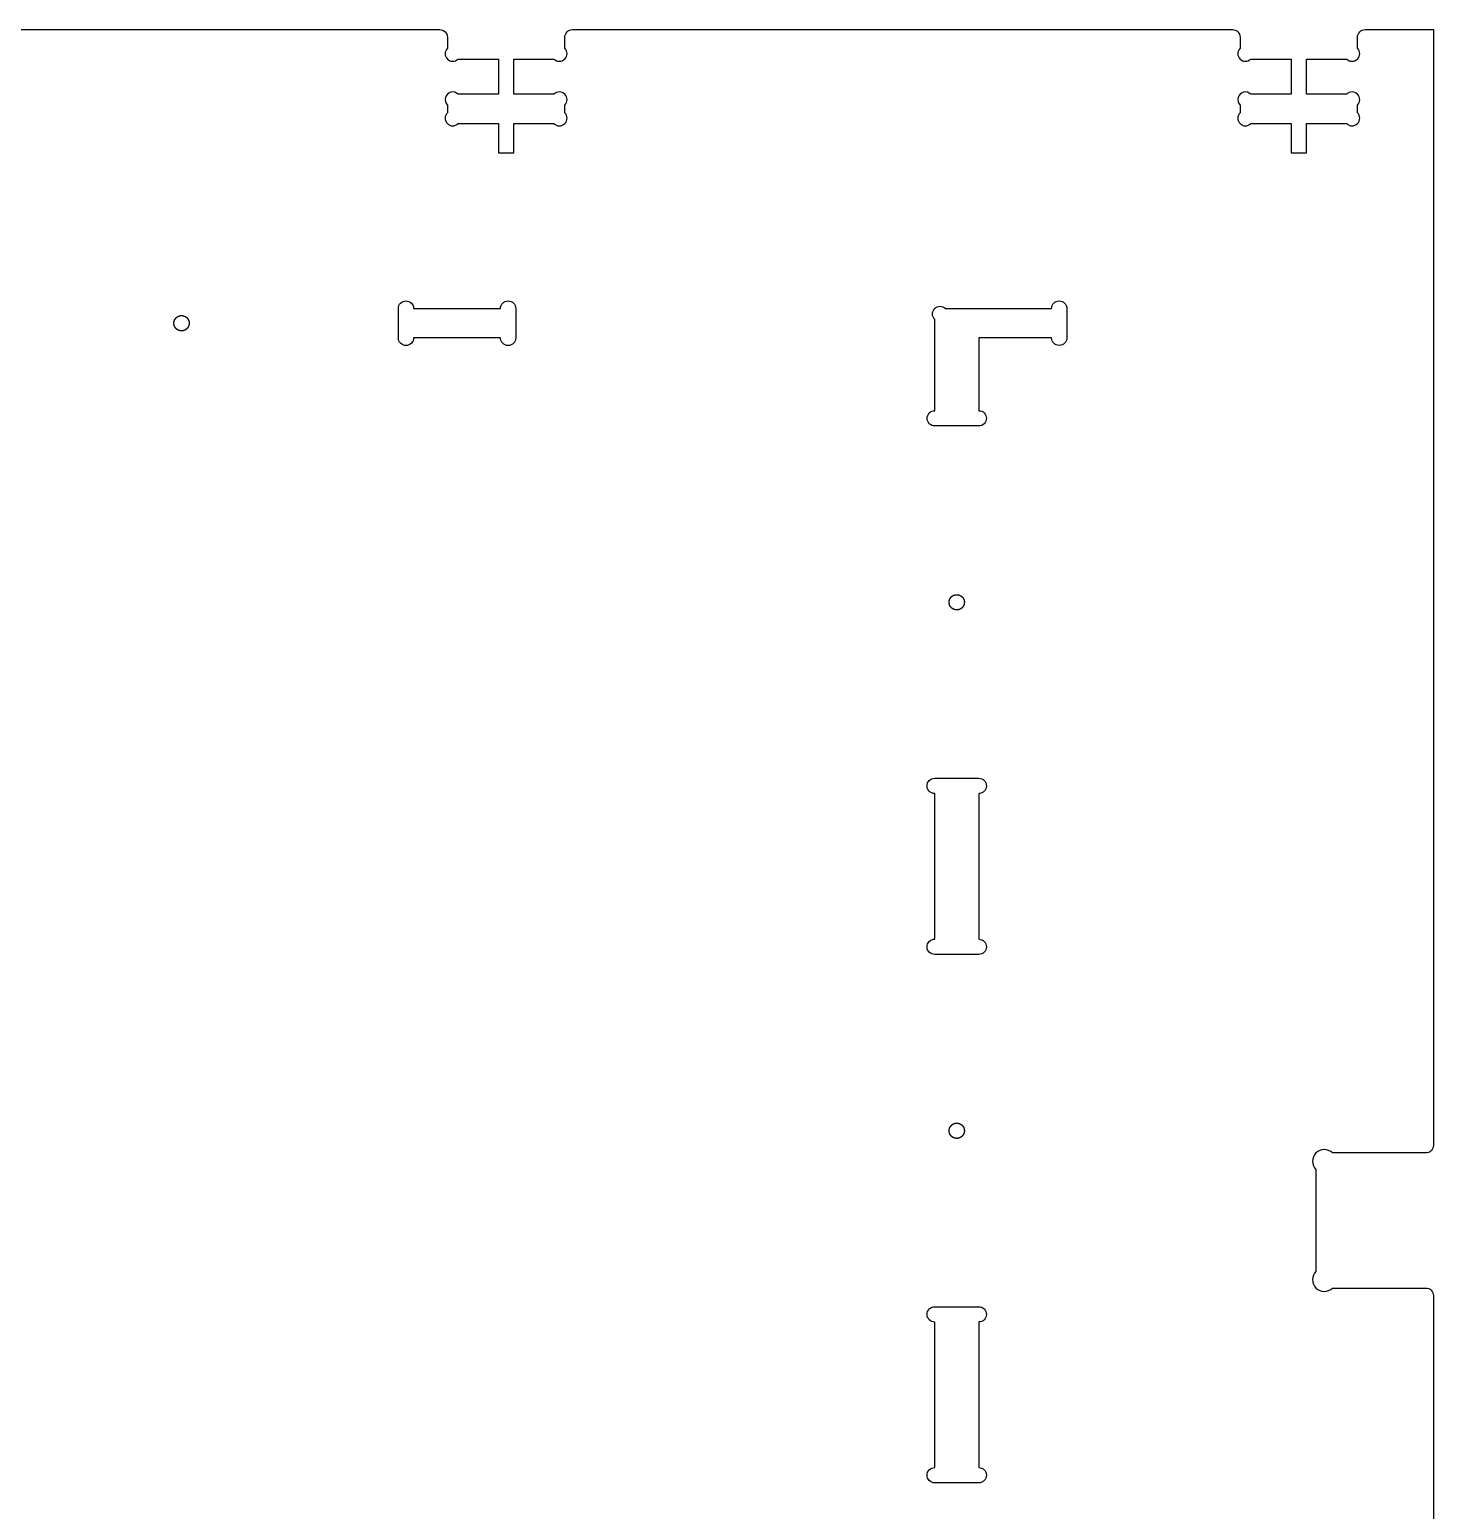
# Model space of a CAD drawing. Extents: x 2 to 157, y -41 to 47.
# Drawn here: x 70.37 to 94.28, y 22.18 to 47.39 of the extents above; entities that cross this region are included whole.
import ezdxf

# ---------------------------------------------------------------- set-up
doc = ezdxf.new("R2010")
doc.units = 0
for name, color, linetype in [('CENTER_DOOR_OPTION', 30, 'CONTINUOUS'), ('SCREW_LOCATION_MARKERS', 1, 'CONTINUOUS'), ('SOLID_ENDWALL', 18, 'CONTINUOUS')]:
    doc.layers.add(name, color=color, linetype=linetype)

msp = doc.modelspace()

# ---------------------------------------------------------------- linework, layer by layer
at = {"layer": 'CENTER_DOOR_OPTION'}
msp.add_lwpolyline([(64.616, 47.389), (77.356, 47.389, -0.414211), (77.486, 47.259), (77.486, 47.073, 1), (77.67, 46.889), (78.356, 46.889), (78.356, 46.289), (77.67, 46.289, 1), (77.486, 46.105), (77.486, 45.973, 1), (77.67, 45.789), (78.356, 45.789), (78.356, 45.289), (78.616, 45.289), (78.616, 45.789), (79.302, 45.789, 1), (79.486, 45.973), (79.486, 46.105, 1), (79.302, 46.289), (78.616, 46.289), (78.616, 46.889), (79.302, 46.889, 1), (79.486, 47.073), (79.486, 47.259, -0.414214), (79.616, 47.389), (90.856, 47.389, -0.414211), (90.986, 47.259), (90.986, 47.073, 1), (91.17, 46.889), (91.856, 46.889), (91.856, 46.289), (91.17, 46.289, 1), (90.986, 46.105), (90.986, 45.973, 1), (91.17, 45.789), (91.856, 45.789), (91.856, 45.289), (92.116, 45.289), (92.116, 45.789), (92.802, 45.789, 1), (92.986, 45.973), (92.986, 46.105, 1), (92.802, 46.289), (92.116, 46.289), (92.116, 46.889), (92.802, 46.889, 1), (92.986, 47.073), (92.986, 47.259, -0.414214), (93.116, 47.389), (94.279, 47.389), (94.278, 28.392, -0.41421), (94.148, 28.262), (92.561, 28.262, 1), (92.278, 27.979), (92.278, 27.115), (92.279, 26.245, 1), (92.561, 25.962), (94.149, 25.962, -0.414216), (94.279, 25.832), (94.279, 0.611)], format="xyb", dxfattribs=at)
msp.add_lwpolyline([(64.616, 47.389), (77.356, 47.389, -0.414211), (77.486, 47.259), (77.486, 47.073, 1), (77.67, 46.889), (78.356, 46.889), (78.356, 46.289), (77.67, 46.289, 1), (77.486, 46.105), (77.486, 45.973, 1), (77.67, 45.789), (78.356, 45.789), (78.356, 45.289), (78.616, 45.289), (78.616, 45.789), (79.302, 45.789, 1), (79.486, 45.973), (79.486, 46.105, 1), (79.302, 46.289), (78.616, 46.289), (78.616, 46.889), (79.302, 46.889, 1), (79.486, 47.073), (79.486, 47.259, -0.414214), (79.616, 47.389), (90.856, 47.389, -0.414211), (90.986, 47.259), (90.986, 47.073, 1), (91.17, 46.889), (91.856, 46.889), (91.856, 46.289), (91.17, 46.289, 1), (90.986, 46.105), (90.986, 45.973, 1), (91.17, 45.789), (91.856, 45.789), (91.856, 45.289), (92.116, 45.289), (92.116, 45.789), (92.802, 45.789, 1), (92.986, 45.973), (92.986, 46.105, 1), (92.802, 46.289), (92.116, 46.289), (92.116, 46.889), (92.802, 46.889, 1), (92.986, 47.073), (92.986, 47.259, -0.414214), (93.116, 47.389), (94.279, 47.389), (94.278, 28.392, -0.41421), (94.148, 28.262), (92.561, 28.262, 1), (92.278, 27.979), (92.278, 27.115), (92.279, 26.245, 1), (92.561, 25.962), (94.149, 25.962, -0.414216), (94.279, 25.832), (94.279, 0.611)], format="xyb", dxfattribs=at)
for points in [[(78.391, 42.14), (76.911, 42.14, -1), (76.651, 42.14), (76.651, 42.64, -1), (76.911, 42.64), (78.391, 42.64, -1), (78.651, 42.64), (78.651, 42.14, -1)], [(85.97, 42.64), (87.776, 42.64, -1), (88.036, 42.64), (88.036, 42.141, -1), (87.776, 42.141), (86.536, 42.14), (86.536, 40.901, -1), (86.536, 40.641), (85.786, 40.641, -1), (85.786, 40.901), (85.786, 42.456, -1)], [(86.536, 31.642), (85.786, 31.642, -1), (85.786, 31.903), (85.786, 34.381, -1), (85.786, 34.642), (86.536, 34.642, -1), (86.536, 34.382), (86.536, 31.902, -1)], [(86.536, 22.644), (85.786, 22.644, -1), (85.786, 22.905), (85.786, 25.383, -1), (85.786, 25.644), (86.536, 25.644, -1), (86.536, 25.384), (86.536, 22.904, -1)]]:
    msp.add_lwpolyline(points, format="xyb", close=True, dxfattribs=at)
at = {"layer": 'SCREW_LOCATION_MARKERS'}
for points in [[(72.959, 42.26), (72.957, 42.26), (72.956, 42.26), (72.954, 42.26), (72.953, 42.26), (72.951, 42.26), (72.95, 42.26), (72.948, 42.26), (72.947, 42.26), (72.945, 42.261), (72.944, 42.261), (72.943, 42.261), (72.941, 42.261), (72.94, 42.261), (72.938, 42.262), (72.936, 42.262), (72.935, 42.262), (72.933, 42.262), (72.932, 42.263), (72.93, 42.263), (72.929, 42.263), (72.927, 42.264), (72.926, 42.264), (72.924, 42.265), (72.923, 42.265), (72.921, 42.265), (72.92, 42.266), (72.918, 42.266), (72.917, 42.267), (72.915, 42.267), (72.914, 42.268), (72.912, 42.269), (72.911, 42.269), (72.909, 42.27), (72.908, 42.27), (72.906, 42.271), (72.905, 42.272), (72.903, 42.272), (72.903, 42.273), (72.902, 42.273), (72.901, 42.273), (72.9, 42.274), (72.9, 42.274), (72.899, 42.274), (72.898, 42.275), (72.897, 42.275), (72.897, 42.276), (72.896, 42.276), (72.895, 42.276), (72.895, 42.277), (72.894, 42.277), (72.893, 42.278), (72.892, 42.278), (72.892, 42.279), (72.891, 42.279), (72.89, 42.279), (72.89, 42.28), (72.889, 42.28), (72.888, 42.281), (72.888, 42.281), (72.887, 42.282), (72.886, 42.282), (72.885, 42.283), (72.885, 42.283), (72.884, 42.283), (72.883, 42.284), (72.883, 42.284), (72.882, 42.285), (72.881, 42.285), (72.881, 42.286), (72.88, 42.286), (72.879, 42.287), (72.879, 42.287), (72.878, 42.288), (72.877, 42.289), (72.877, 42.289), (72.876, 42.29), (72.875, 42.29), (72.875, 42.291), (72.874, 42.291), (72.873, 42.292), (72.873, 42.292), (72.872, 42.293), (72.872, 42.293), (72.871, 42.294), (72.87, 42.295), (72.87, 42.295), (72.869, 42.296), (72.869, 42.296), (72.868, 42.297), (72.867, 42.297), (72.867, 42.298), (72.866, 42.299), (72.866, 42.299), (72.865, 42.3), (72.864, 42.3), (72.864, 42.301), (72.863, 42.302), (72.863, 42.302), (72.862, 42.303), (72.862, 42.304), (72.861, 42.304), (72.86, 42.305), (72.86, 42.305), (72.859, 42.306), (72.859, 42.307), (72.858, 42.307), (72.858, 42.308), (72.857, 42.309), (72.857, 42.309), (72.856, 42.31), (72.856, 42.311), (72.855, 42.311), (72.855, 42.312), (72.854, 42.313), (72.854, 42.313), (72.853, 42.314), (72.853, 42.315), (72.852, 42.315), (72.852, 42.316), (72.851, 42.317), (72.851, 42.317), (72.85, 42.318), (72.85, 42.319), (72.849, 42.32), (72.849, 42.32), (72.848, 42.321), (72.848, 42.322), (72.848, 42.322), (72.847, 42.323), (72.847, 42.324), (72.846, 42.324), (72.846, 42.325), (72.846, 42.326), (72.845, 42.327), (72.845, 42.327), (72.844, 42.328), (72.844, 42.329), (72.844, 42.33), (72.843, 42.33), (72.843, 42.331), (72.842, 42.332), (72.842, 42.332), (72.842, 42.333), (72.841, 42.334), (72.841, 42.335), (72.84, 42.336), (72.84, 42.338), (72.839, 42.339), (72.838, 42.341), (72.838, 42.342), (72.837, 42.344), (72.837, 42.345), (72.836, 42.347), (72.836, 42.348), (72.835, 42.35), (72.835, 42.351), (72.834, 42.353), (72.834, 42.354), (72.833, 42.356), (72.833, 42.357), (72.832, 42.359), (72.832, 42.36), (72.832, 42.362), (72.831, 42.363), (72.831, 42.365), (72.831, 42.366), (72.831, 42.368), (72.83, 42.369), (72.83, 42.371), (72.83, 42.372), (72.83, 42.374), (72.829, 42.375), (72.829, 42.377), (72.829, 42.378), (72.829, 42.38), (72.829, 42.381), (72.829, 42.383), (72.829, 42.384), (72.829, 42.386), (72.829, 42.387), (72.829, 42.389), (72.829, 42.39), (72.829, 42.391), (72.829, 42.393), (72.829, 42.394), (72.829, 42.396), (72.829, 42.397), (72.829, 42.399), (72.829, 42.4), (72.829, 42.402), (72.829, 42.403), (72.829, 42.405), (72.83, 42.406), (72.83, 42.408), (72.83, 42.409), (72.83, 42.411), (72.831, 42.412), (72.831, 42.414), (72.831, 42.415), (72.831, 42.417), (72.832, 42.418), (72.832, 42.42), (72.832, 42.421), (72.833, 42.423), (72.833, 42.424), (72.834, 42.426), (72.834, 42.427), (72.835, 42.429), (72.835, 42.43), (72.836, 42.432), (72.836, 42.433), (72.837, 42.435), (72.837, 42.436), (72.838, 42.438), (72.838, 42.439), (72.839, 42.441), (72.84, 42.442), (72.84, 42.444), (72.841, 42.445), (72.841, 42.446), (72.842, 42.447), (72.842, 42.447), (72.842, 42.448), (72.843, 42.449), (72.843, 42.45), (72.844, 42.45), (72.844, 42.451), (72.844, 42.452), (72.845, 42.453), (72.845, 42.453), (72.846, 42.454), (72.846, 42.455), (72.846, 42.455), (72.847, 42.456), (72.847, 42.457), (72.848, 42.458), (72.848, 42.458), (72.848, 42.459), (72.849, 42.46), (72.849, 42.46), (72.85, 42.461), (72.85, 42.462), (72.851, 42.462), (72.851, 42.463), (72.852, 42.464), (72.852, 42.465), (72.853, 42.465), (72.853, 42.466), (72.854, 42.467), (72.854, 42.467), (72.855, 42.468), (72.855, 42.469), (72.856, 42.469), (72.856, 42.47), (72.857, 42.471), (72.857, 42.471), (72.858, 42.472), (72.858, 42.473), (72.859, 42.473), (72.859, 42.474), (72.86, 42.474), (72.86, 42.475), (72.861, 42.476), (72.862, 42.476), (72.862, 42.477), (72.863, 42.478), (72.863, 42.478), (72.864, 42.479), (72.864, 42.479), (72.865, 42.48), (72.866, 42.481), (72.866, 42.481), (72.867, 42.482), (72.867, 42.482), (72.868, 42.483), (72.869, 42.484), (72.869, 42.484), (72.87, 42.485), (72.87, 42.485), (72.871, 42.486), (72.872, 42.487), (72.872, 42.487), (72.873, 42.488), (72.873, 42.488), (72.874, 42.489), (72.875, 42.489), (72.875, 42.49), (72.876, 42.49), (72.877, 42.491), (72.877, 42.491), (72.878, 42.492), (72.879, 42.492), (72.879, 42.493), (72.88, 42.493), (72.881, 42.494), (72.881, 42.494), (72.882, 42.495), (72.883, 42.495), (72.883, 42.496), (72.884, 42.496), (72.885, 42.497), (72.885, 42.497), (72.886, 42.498), (72.887, 42.498), (72.888, 42.499), (72.888, 42.499), (72.889, 42.5), (72.89, 42.5), (72.89, 42.501), (72.891, 42.501), (72.892, 42.501), (72.892, 42.502), (72.893, 42.502), (72.894, 42.503), (72.895, 42.503), (72.895, 42.503), (72.896, 42.504), (72.897, 42.504), (72.897, 42.505), (72.898, 42.505), (72.899, 42.505), (72.9, 42.506), (72.9, 42.506), (72.901, 42.507), (72.902, 42.507), (72.903, 42.507), (72.903, 42.508), (72.905, 42.508), (72.906, 42.509), (72.908, 42.51), (72.909, 42.51), (72.911, 42.511), (72.912, 42.511), (72.914, 42.512), (72.915, 42.513), (72.917, 42.513), (72.918, 42.514), (72.92, 42.514), (72.921, 42.515), (72.923, 42.515), (72.924, 42.515), (72.926, 42.516), (72.927, 42.516), (72.929, 42.517), (72.93, 42.517), (72.932, 42.517), (72.933, 42.518), (72.935, 42.518), (72.936, 42.518), (72.938, 42.518), (72.94, 42.519), (72.941, 42.519), (72.943, 42.519), (72.944, 42.519), (72.945, 42.519), (72.947, 42.519), (72.948, 42.52), (72.95, 42.52), (72.951, 42.52), (72.953, 42.52), (72.954, 42.52), (72.956, 42.52), (72.957, 42.52), (72.959, 42.52), (72.96, 42.52), (72.962, 42.52), (72.963, 42.52), (72.964, 42.52), (72.966, 42.52), (72.967, 42.52), (72.969, 42.52), (72.97, 42.519), (72.972, 42.519), (72.973, 42.519), (72.975, 42.519), (72.976, 42.519), (72.978, 42.519), (72.979, 42.518), (72.981, 42.518), (72.982, 42.518), (72.984, 42.518), (72.985, 42.517), (72.987, 42.517), (72.988, 42.517), (72.99, 42.516), (72.991, 42.516), (72.993, 42.515), (72.994, 42.515), (72.996, 42.515), (72.997, 42.514), (72.999, 42.514), (73, 42.513), (73.002, 42.513), (73.003, 42.512), (73.005, 42.511), (73.006, 42.511), (73.008, 42.51), (73.009, 42.51), (73.011, 42.509), (73.012, 42.508), (73.014, 42.508), (73.015, 42.507), (73.015, 42.507), (73.016, 42.507), (73.017, 42.506), (73.018, 42.506), (73.018, 42.505), (73.019, 42.505), (73.02, 42.505), (73.021, 42.504), (73.021, 42.504), (73.022, 42.503), (73.023, 42.503), (73.023, 42.503), (73.024, 42.502), (73.025, 42.502), (73.026, 42.501), (73.026, 42.501), (73.027, 42.501), (73.028, 42.5), (73.028, 42.5), (73.029, 42.499), (73.03, 42.499), (73.03, 42.498), (73.031, 42.498), (73.032, 42.497), (73.033, 42.497), (73.033, 42.496), (73.034, 42.496), (73.035, 42.495), (73.035, 42.495), (73.036, 42.494), (73.037, 42.494), (73.037, 42.493), (73.038, 42.493), (73.039, 42.492), (73.039, 42.492), (73.04, 42.491), (73.041, 42.491), (73.041, 42.49), (73.042, 42.49), (73.043, 42.489), (73.043, 42.489), (73.044, 42.488), (73.044, 42.488), (73.045, 42.487), (73.046, 42.487), (73.046, 42.486), (73.047, 42.485), (73.048, 42.485), (73.048, 42.484), (73.049, 42.484), (73.049, 42.483), (73.05, 42.482), (73.051, 42.482), (73.051, 42.481), (73.052, 42.481), (73.052, 42.48), (73.053, 42.479), (73.053, 42.479), (73.054, 42.478), (73.055, 42.478), (73.055, 42.477), (73.056, 42.476), (73.056, 42.476), (73.057, 42.475), (73.057, 42.474), (73.058, 42.474), (73.059, 42.473), (73.059, 42.473), (73.06, 42.472), (73.06, 42.471), (73.061, 42.471), (73.061, 42.47), (73.062, 42.469), (73.062, 42.469), (73.063, 42.468), (73.063, 42.467), (73.064, 42.467), (73.064, 42.466), (73.065, 42.465), (73.065, 42.465), (73.066, 42.464), (73.066, 42.463), (73.067, 42.462), (73.067, 42.462), (73.067, 42.461), (73.068, 42.46), (73.068, 42.46), (73.069, 42.459), (73.069, 42.458), (73.07, 42.458), (73.07, 42.457), (73.071, 42.456), (73.071, 42.455), (73.071, 42.455), (73.072, 42.454), (73.072, 42.453), (73.073, 42.453), (73.073, 42.452), (73.073, 42.451), (73.074, 42.45), (73.074, 42.45), (73.074, 42.449), (73.075, 42.448), (73.075, 42.447), (73.076, 42.447), (73.076, 42.446), (73.076, 42.445), (73.077, 42.444), (73.078, 42.442), (73.078, 42.441), (73.079, 42.439), (73.08, 42.438), (73.08, 42.436), (73.081, 42.435), (73.081, 42.433), (73.082, 42.432), (73.082, 42.43), (73.083, 42.429), (73.083, 42.427), (73.084, 42.426), (73.084, 42.424), (73.084, 42.423), (73.085, 42.421), (73.085, 42.42), (73.086, 42.418), (73.086, 42.417), (73.086, 42.415), (73.086, 42.414), (73.087, 42.412), (73.087, 42.411), (73.087, 42.409), (73.087, 42.408), (73.088, 42.406), (73.088, 42.405), (73.088, 42.403), (73.088, 42.402), (73.088, 42.4), (73.088, 42.399), (73.088, 42.397), (73.089, 42.396), (73.089, 42.394), (73.089, 42.393), (73.089, 42.391), (73.089, 42.39), (73.089, 42.389), (73.089, 42.387), (73.089, 42.386), (73.089, 42.384), (73.088, 42.383), (73.088, 42.381), (73.088, 42.38), (73.088, 42.378), (73.088, 42.377), (73.088, 42.375), (73.088, 42.374), (73.087, 42.372), (73.087, 42.371), (73.087, 42.369), (73.087, 42.368), (73.086, 42.366), (73.086, 42.365), (73.086, 42.363), (73.086, 42.362), (73.085, 42.36), (73.085, 42.359), (73.084, 42.357), (73.084, 42.356), (73.084, 42.354), (73.083, 42.353), (73.083, 42.351), (73.082, 42.35), (73.082, 42.348), (73.081, 42.347), (73.081, 42.345), (73.08, 42.344), (73.08, 42.342), (73.079, 42.341), (73.078, 42.339), (73.078, 42.338), (73.077, 42.336), (73.076, 42.335), (73.076, 42.334), (73.076, 42.333), (73.075, 42.332), (73.075, 42.332), (73.074, 42.331), (73.074, 42.33), (73.074, 42.33), (73.073, 42.329), (73.073, 42.328), (73.073, 42.327), (73.072, 42.327), (73.072, 42.326), (73.071, 42.325), (73.071, 42.324), (73.071, 42.324), (73.07, 42.323), (73.07, 42.322), (73.069, 42.322), (73.069, 42.321), (73.068, 42.32), (73.068, 42.32), (73.067, 42.319), (73.067, 42.318), (73.067, 42.317), (73.066, 42.317), (73.066, 42.316), (73.065, 42.315), (73.065, 42.315), (73.064, 42.314), (73.064, 42.313), (73.063, 42.313), (73.063, 42.312), (73.062, 42.311), (73.062, 42.311), (73.061, 42.31), (73.061, 42.309), (73.06, 42.309), (73.06, 42.308), (73.059, 42.307), (73.059, 42.307), (73.058, 42.306), (73.057, 42.305), (73.057, 42.305), (73.056, 42.304), (73.056, 42.304), (73.055, 42.303), (73.055, 42.302), (73.054, 42.302), (73.053, 42.301), (73.053, 42.3), (73.052, 42.3), (73.052, 42.299), (73.051, 42.299), (73.051, 42.298), (73.05, 42.297), (73.049, 42.297), (73.049, 42.296), (73.048, 42.296), (73.048, 42.295), (73.047, 42.295), (73.046, 42.294), (73.046, 42.293), (73.045, 42.293), (73.044, 42.292), (73.044, 42.292), (73.043, 42.291), (73.043, 42.291), (73.042, 42.29), (73.041, 42.29), (73.041, 42.289), (73.04, 42.289), (73.039, 42.288), (73.039, 42.287), (73.038, 42.287), (73.037, 42.286), (73.037, 42.286), (73.036, 42.285), (73.035, 42.285), (73.035, 42.284), (73.034, 42.284), (73.033, 42.283), (73.033, 42.283), (73.032, 42.283), (73.031, 42.282), (73.03, 42.282), (73.03, 42.281), (73.029, 42.281), (73.028, 42.28), (73.028, 42.28), (73.027, 42.279), (73.026, 42.279), (73.026, 42.279), (73.025, 42.278), (73.024, 42.278), (73.023, 42.277), (73.023, 42.277), (73.022, 42.276), (73.021, 42.276), (73.021, 42.276), (73.02, 42.275), (73.019, 42.275), (73.018, 42.274), (73.018, 42.274), (73.017, 42.274), (73.016, 42.273), (73.015, 42.273), (73.015, 42.273), (73.014, 42.272), (73.012, 42.272), (73.011, 42.271), (73.009, 42.27), (73.008, 42.27), (73.006, 42.269), (73.005, 42.269), (73.003, 42.268), (73.002, 42.267), (73, 42.267), (72.999, 42.266), (72.997, 42.266), (72.996, 42.265), (72.994, 42.265), (72.993, 42.265), (72.991, 42.264), (72.99, 42.264), (72.988, 42.263), (72.987, 42.263), (72.985, 42.263), (72.984, 42.262), (72.982, 42.262), (72.981, 42.262), (72.979, 42.262), (72.978, 42.261), (72.976, 42.261), (72.975, 42.261), (72.973, 42.261), (72.972, 42.261), (72.97, 42.26), (72.969, 42.26), (72.967, 42.26), (72.966, 42.26), (72.964, 42.26), (72.963, 42.26), (72.962, 42.26), (72.96, 42.26)], [(86.161, 37.508), (86.16, 37.508), (86.158, 37.508), (86.157, 37.508), (86.155, 37.508), (86.154, 37.509), (86.152, 37.509), (86.151, 37.509), (86.149, 37.509), (86.148, 37.509), (86.147, 37.509), (86.145, 37.509), (86.144, 37.51), (86.142, 37.51), (86.141, 37.51), (86.139, 37.51), (86.138, 37.511), (86.136, 37.511), (86.134, 37.511), (86.133, 37.511), (86.131, 37.512), (86.13, 37.512), (86.128, 37.513), (86.127, 37.513), (86.125, 37.513), (86.124, 37.514), (86.122, 37.514), (86.121, 37.515), (86.119, 37.515), (86.118, 37.516), (86.116, 37.516), (86.115, 37.517), (86.113, 37.517), (86.112, 37.518), (86.11, 37.519), (86.109, 37.519), (86.107, 37.52), (86.106, 37.521), (86.105, 37.521), (86.104, 37.521), (86.104, 37.522), (86.103, 37.522), (86.102, 37.522), (86.101, 37.523), (86.101, 37.523), (86.1, 37.524), (86.099, 37.524), (86.099, 37.524), (86.098, 37.525), (86.097, 37.525), (86.096, 37.526), (86.096, 37.526), (86.095, 37.526), (86.094, 37.527), (86.094, 37.527), (86.093, 37.528), (86.092, 37.528), (86.091, 37.529), (86.091, 37.529), (86.09, 37.53), (86.089, 37.53), (86.089, 37.53), (86.088, 37.531), (86.087, 37.531), (86.087, 37.532), (86.086, 37.532), (86.085, 37.533), (86.085, 37.533), (86.084, 37.534), (86.083, 37.534), (86.083, 37.535), (86.082, 37.535), (86.081, 37.536), (86.081, 37.536), (86.08, 37.537), (86.079, 37.537), (86.079, 37.538), (86.078, 37.538), (86.077, 37.539), (86.077, 37.54), (86.076, 37.54), (86.075, 37.541), (86.075, 37.541), (86.074, 37.542), (86.074, 37.542), (86.073, 37.543), (86.072, 37.544), (86.072, 37.544), (86.071, 37.545), (86.07, 37.545), (86.07, 37.546), (86.069, 37.546), (86.069, 37.547), (86.068, 37.548), (86.067, 37.548), (86.067, 37.549), (86.066, 37.549), (86.066, 37.55), (86.065, 37.551), (86.065, 37.551), (86.064, 37.552), (86.063, 37.553), (86.063, 37.553), (86.062, 37.554), (86.062, 37.554), (86.061, 37.555), (86.061, 37.556), (86.06, 37.556), (86.06, 37.557), (86.059, 37.558), (86.059, 37.558), (86.058, 37.559), (86.058, 37.56), (86.057, 37.56), (86.057, 37.561), (86.056, 37.562), (86.056, 37.562), (86.055, 37.563), (86.055, 37.564), (86.054, 37.564), (86.054, 37.565), (86.053, 37.566), (86.053, 37.567), (86.052, 37.567), (86.052, 37.568), (86.051, 37.569), (86.051, 37.569), (86.051, 37.57), (86.05, 37.571), (86.05, 37.571), (86.049, 37.572), (86.049, 37.573), (86.048, 37.574), (86.048, 37.574), (86.048, 37.575), (86.047, 37.576), (86.047, 37.576), (86.046, 37.577), (86.046, 37.578), (86.046, 37.579), (86.045, 37.579), (86.045, 37.58), (86.045, 37.581), (86.044, 37.582), (86.044, 37.582), (86.044, 37.583), (86.043, 37.585), (86.042, 37.586), (86.042, 37.588), (86.041, 37.589), (86.04, 37.59), (86.04, 37.592), (86.039, 37.594), (86.039, 37.595), (86.038, 37.597), (86.038, 37.598), (86.037, 37.6), (86.037, 37.601), (86.036, 37.603), (86.036, 37.604), (86.035, 37.606), (86.035, 37.607), (86.035, 37.609), (86.034, 37.61), (86.034, 37.612), (86.034, 37.613), (86.033, 37.615), (86.033, 37.616), (86.033, 37.618), (86.033, 37.619), (86.032, 37.621), (86.032, 37.622), (86.032, 37.624), (86.032, 37.625), (86.032, 37.627), (86.032, 37.628), (86.031, 37.63), (86.031, 37.631), (86.031, 37.633), (86.031, 37.634), (86.031, 37.635), (86.031, 37.637), (86.031, 37.638), (86.031, 37.64), (86.031, 37.641), (86.031, 37.643), (86.031, 37.644), (86.031, 37.646), (86.031, 37.647), (86.032, 37.649), (86.032, 37.65), (86.032, 37.652), (86.032, 37.653), (86.032, 37.654), (86.032, 37.656), (86.033, 37.657), (86.033, 37.659), (86.033, 37.66), (86.033, 37.662), (86.034, 37.664), (86.034, 37.665), (86.034, 37.667), (86.035, 37.668), (86.035, 37.67), (86.035, 37.671), (86.036, 37.673), (86.036, 37.674), (86.037, 37.676), (86.037, 37.677), (86.038, 37.679), (86.038, 37.68), (86.039, 37.682), (86.039, 37.683), (86.04, 37.685), (86.04, 37.686), (86.041, 37.688), (86.042, 37.689), (86.042, 37.691), (86.043, 37.692), (86.044, 37.694), (86.044, 37.694), (86.044, 37.695), (86.045, 37.696), (86.045, 37.697), (86.045, 37.697), (86.046, 37.698), (86.046, 37.699), (86.046, 37.7), (86.047, 37.7), (86.047, 37.701), (86.048, 37.702), (86.048, 37.702), (86.048, 37.703), (86.049, 37.704), (86.049, 37.705), (86.05, 37.705), (86.05, 37.706), (86.051, 37.707), (86.051, 37.707), (86.051, 37.708), (86.052, 37.709), (86.052, 37.709), (86.053, 37.71), (86.053, 37.711), (86.054, 37.712), (86.054, 37.712), (86.055, 37.713), (86.055, 37.714), (86.056, 37.714), (86.056, 37.715), (86.057, 37.716), (86.057, 37.716), (86.058, 37.717), (86.058, 37.718), (86.059, 37.718), (86.059, 37.719), (86.06, 37.72), (86.06, 37.72), (86.061, 37.721), (86.061, 37.722), (86.062, 37.722), (86.062, 37.723), (86.063, 37.724), (86.063, 37.724), (86.064, 37.725), (86.065, 37.725), (86.065, 37.726), (86.066, 37.727), (86.066, 37.727), (86.067, 37.728), (86.067, 37.728), (86.068, 37.729), (86.069, 37.73), (86.069, 37.73), (86.07, 37.731), (86.07, 37.731), (86.071, 37.732), (86.072, 37.733), (86.072, 37.733), (86.073, 37.734), (86.074, 37.734), (86.074, 37.735), (86.075, 37.735), (86.075, 37.736), (86.076, 37.737), (86.077, 37.737), (86.077, 37.738), (86.078, 37.738), (86.079, 37.739), (86.079, 37.739), (86.08, 37.74), (86.081, 37.74), (86.081, 37.741), (86.082, 37.741), (86.083, 37.742), (86.083, 37.742), (86.084, 37.743), (86.085, 37.743), (86.085, 37.744), (86.086, 37.744), (86.087, 37.745), (86.087, 37.745), (86.088, 37.746), (86.089, 37.746), (86.089, 37.747), (86.09, 37.747), (86.091, 37.748), (86.091, 37.748), (86.092, 37.749), (86.093, 37.749), (86.094, 37.749), (86.094, 37.75), (86.095, 37.75), (86.096, 37.751), (86.096, 37.751), (86.097, 37.751), (86.098, 37.752), (86.099, 37.752), (86.099, 37.753), (86.1, 37.753), (86.101, 37.753), (86.101, 37.754), (86.102, 37.754), (86.103, 37.755), (86.104, 37.755), (86.104, 37.755), (86.105, 37.756), (86.106, 37.756), (86.107, 37.757), (86.109, 37.757), (86.11, 37.758), (86.112, 37.759), (86.113, 37.759), (86.115, 37.76), (86.116, 37.76), (86.118, 37.761), (86.119, 37.761), (86.121, 37.762), (86.122, 37.762), (86.124, 37.763), (86.125, 37.763), (86.127, 37.764), (86.128, 37.764), (86.13, 37.765), (86.131, 37.765), (86.133, 37.765), (86.134, 37.766), (86.136, 37.766), (86.138, 37.766), (86.139, 37.766), (86.141, 37.767), (86.142, 37.767), (86.144, 37.767), (86.145, 37.767), (86.147, 37.768), (86.148, 37.768), (86.149, 37.768), (86.151, 37.768), (86.152, 37.768), (86.154, 37.768), (86.155, 37.768), (86.157, 37.768), (86.158, 37.768), (86.16, 37.768), (86.161, 37.768), (86.163, 37.768), (86.164, 37.768), (86.166, 37.768), (86.167, 37.768), (86.168, 37.768), (86.17, 37.768), (86.171, 37.768), (86.173, 37.768), (86.174, 37.768), (86.176, 37.768), (86.177, 37.767), (86.179, 37.767), (86.18, 37.767), (86.182, 37.767), (86.183, 37.766), (86.185, 37.766), (86.186, 37.766), (86.188, 37.766), (86.189, 37.765), (86.191, 37.765), (86.192, 37.765), (86.194, 37.764), (86.195, 37.764), (86.197, 37.763), (86.198, 37.763), (86.2, 37.762), (86.201, 37.762), (86.203, 37.761), (86.205, 37.761), (86.206, 37.76), (86.208, 37.76), (86.209, 37.759), (86.211, 37.759), (86.212, 37.758), (86.214, 37.757), (86.215, 37.757), (86.216, 37.756), (86.217, 37.756), (86.218, 37.755), (86.219, 37.755), (86.219, 37.755), (86.22, 37.754), (86.221, 37.754), (86.222, 37.753), (86.222, 37.753), (86.223, 37.753), (86.224, 37.752), (86.225, 37.752), (86.225, 37.751), (86.226, 37.751), (86.227, 37.751), (86.227, 37.75), (86.228, 37.75), (86.229, 37.749), (86.229, 37.749), (86.23, 37.749), (86.231, 37.748), (86.232, 37.748), (86.232, 37.747), (86.233, 37.747), (86.234, 37.746), (86.234, 37.746), (86.235, 37.745), (86.236, 37.745), (86.236, 37.744), (86.237, 37.744), (86.238, 37.743), (86.238, 37.743), (86.239, 37.742), (86.24, 37.742), (86.24, 37.741), (86.241, 37.741), (86.242, 37.74), (86.242, 37.74), (86.243, 37.739), (86.244, 37.739), (86.244, 37.738), (86.245, 37.738), (86.246, 37.737), (86.246, 37.737), (86.247, 37.736), (86.248, 37.735), (86.248, 37.735), (86.249, 37.734), (86.249, 37.734), (86.25, 37.733), (86.251, 37.733), (86.251, 37.732), (86.252, 37.731), (86.252, 37.731), (86.253, 37.73), (86.254, 37.73), (86.254, 37.729), (86.255, 37.728), (86.255, 37.728), (86.256, 37.727), (86.257, 37.727), (86.257, 37.726), (86.258, 37.725), (86.258, 37.725), (86.259, 37.724), (86.259, 37.724), (86.26, 37.723), (86.26, 37.722), (86.261, 37.722), (86.262, 37.721), (86.262, 37.72), (86.263, 37.72), (86.263, 37.719), (86.264, 37.718), (86.264, 37.718), (86.265, 37.717), (86.265, 37.716), (86.266, 37.716), (86.266, 37.715), (86.267, 37.714), (86.267, 37.714), (86.268, 37.713), (86.268, 37.712), (86.269, 37.712), (86.269, 37.711), (86.27, 37.71), (86.27, 37.709), (86.27, 37.709), (86.271, 37.708), (86.271, 37.707), (86.272, 37.707), (86.272, 37.706), (86.273, 37.705), (86.273, 37.705), (86.273, 37.704), (86.274, 37.703), (86.274, 37.702), (86.275, 37.702), (86.275, 37.701), (86.275, 37.7), (86.276, 37.7), (86.276, 37.699), (86.277, 37.698), (86.277, 37.697), (86.277, 37.697), (86.278, 37.696), (86.278, 37.695), (86.278, 37.694), (86.279, 37.694), (86.28, 37.692), (86.28, 37.691), (86.281, 37.689), (86.281, 37.688), (86.282, 37.686), (86.283, 37.685), (86.283, 37.683), (86.284, 37.682), (86.284, 37.68), (86.285, 37.679), (86.285, 37.677), (86.286, 37.676), (86.286, 37.674), (86.287, 37.673), (86.287, 37.671), (86.287, 37.67), (86.288, 37.668), (86.288, 37.667), (86.288, 37.665), (86.289, 37.664), (86.289, 37.662), (86.289, 37.66), (86.29, 37.659), (86.29, 37.657), (86.29, 37.656), (86.29, 37.654), (86.29, 37.653), (86.29, 37.652), (86.291, 37.65), (86.291, 37.649), (86.291, 37.647), (86.291, 37.646), (86.291, 37.644), (86.291, 37.643), (86.291, 37.641), (86.291, 37.64), (86.291, 37.638), (86.291, 37.637), (86.291, 37.635), (86.291, 37.634), (86.291, 37.633), (86.291, 37.631), (86.291, 37.63), (86.291, 37.628), (86.291, 37.627), (86.29, 37.625), (86.29, 37.624), (86.29, 37.622), (86.29, 37.621), (86.29, 37.619), (86.29, 37.618), (86.289, 37.616), (86.289, 37.615), (86.289, 37.613), (86.288, 37.612), (86.288, 37.61), (86.288, 37.609), (86.287, 37.607), (86.287, 37.606), (86.287, 37.604), (86.286, 37.603), (86.286, 37.601), (86.285, 37.6), (86.285, 37.598), (86.284, 37.597), (86.284, 37.595), (86.283, 37.594), (86.283, 37.592), (86.282, 37.59), (86.281, 37.589), (86.281, 37.588), (86.28, 37.586), (86.28, 37.585), (86.279, 37.583), (86.278, 37.582), (86.278, 37.582), (86.278, 37.581), (86.277, 37.58), (86.277, 37.579), (86.277, 37.579), (86.276, 37.578), (86.276, 37.577), (86.275, 37.576), (86.275, 37.576), (86.275, 37.575), (86.274, 37.574), (86.274, 37.574), (86.273, 37.573), (86.273, 37.572), (86.273, 37.571), (86.272, 37.571), (86.272, 37.57), (86.271, 37.569), (86.271, 37.569), (86.27, 37.568), (86.27, 37.567), (86.27, 37.567), (86.269, 37.566), (86.269, 37.565), (86.268, 37.564), (86.268, 37.564), (86.267, 37.563), (86.267, 37.562), (86.266, 37.562), (86.266, 37.561), (86.265, 37.56), (86.265, 37.56), (86.264, 37.559), (86.264, 37.558), (86.263, 37.558), (86.263, 37.557), (86.262, 37.556), (86.262, 37.556), (86.261, 37.555), (86.26, 37.554), (86.26, 37.554), (86.259, 37.553), (86.259, 37.553), (86.258, 37.552), (86.258, 37.551), (86.257, 37.551), (86.257, 37.55), (86.256, 37.549), (86.255, 37.549), (86.255, 37.548), (86.254, 37.548), (86.254, 37.547), (86.253, 37.546), (86.252, 37.546), (86.252, 37.545), (86.251, 37.545), (86.251, 37.544), (86.25, 37.544), (86.249, 37.543), (86.249, 37.542), (86.248, 37.542), (86.248, 37.541), (86.247, 37.541), (86.246, 37.54), (86.246, 37.54), (86.245, 37.539), (86.244, 37.538), (86.244, 37.538), (86.243, 37.537), (86.242, 37.537), (86.242, 37.536), (86.241, 37.536), (86.24, 37.535), (86.24, 37.535), (86.239, 37.534), (86.238, 37.534), (86.238, 37.533), (86.237, 37.533), (86.236, 37.532), (86.236, 37.532), (86.235, 37.531), (86.234, 37.531), (86.234, 37.53), (86.233, 37.53), (86.232, 37.53), (86.232, 37.529), (86.231, 37.529), (86.23, 37.528), (86.229, 37.528), (86.229, 37.527), (86.228, 37.527), (86.227, 37.526), (86.227, 37.526), (86.226, 37.526), (86.225, 37.525), (86.225, 37.525), (86.224, 37.524), (86.223, 37.524), (86.222, 37.524), (86.222, 37.523), (86.221, 37.523), (86.22, 37.522), (86.219, 37.522), (86.219, 37.522), (86.218, 37.521), (86.217, 37.521), (86.216, 37.521), (86.215, 37.52), (86.214, 37.519), (86.212, 37.519), (86.211, 37.518), (86.209, 37.517), (86.208, 37.517), (86.206, 37.516), (86.205, 37.516), (86.203, 37.515), (86.201, 37.515), (86.2, 37.514), (86.198, 37.514), (86.197, 37.513), (86.195, 37.513), (86.194, 37.513), (86.192, 37.512), (86.191, 37.512), (86.189, 37.511), (86.188, 37.511), (86.186, 37.511), (86.185, 37.511), (86.183, 37.51), (86.182, 37.51), (86.18, 37.51), (86.179, 37.51), (86.177, 37.509), (86.176, 37.509), (86.174, 37.509), (86.173, 37.509), (86.171, 37.509), (86.17, 37.509), (86.168, 37.509), (86.167, 37.508), (86.166, 37.508), (86.164, 37.508), (86.163, 37.508)], [(86.161, 28.51), (86.16, 28.51), (86.158, 28.51), (86.157, 28.51), (86.155, 28.51), (86.154, 28.51), (86.152, 28.51), (86.151, 28.51), (86.149, 28.511), (86.148, 28.511), (86.147, 28.511), (86.145, 28.511), (86.144, 28.511), (86.142, 28.511), (86.141, 28.512), (86.139, 28.512), (86.138, 28.512), (86.136, 28.512), (86.134, 28.513), (86.133, 28.513), (86.131, 28.513), (86.13, 28.514), (86.128, 28.514), (86.127, 28.515), (86.125, 28.515), (86.124, 28.515), (86.122, 28.516), (86.121, 28.516), (86.119, 28.517), (86.118, 28.517), (86.116, 28.518), (86.115, 28.519), (86.113, 28.519), (86.112, 28.52), (86.11, 28.52), (86.109, 28.521), (86.107, 28.522), (86.106, 28.522), (86.105, 28.523), (86.104, 28.523), (86.104, 28.523), (86.103, 28.524), (86.102, 28.524), (86.101, 28.525), (86.101, 28.525), (86.1, 28.525), (86.099, 28.526), (86.099, 28.526), (86.098, 28.526), (86.097, 28.527), (86.096, 28.527), (86.096, 28.528), (86.095, 28.528), (86.094, 28.529), (86.094, 28.529), (86.093, 28.529), (86.092, 28.53), (86.091, 28.53), (86.091, 28.531), (86.09, 28.531), (86.089, 28.532), (86.089, 28.532), (86.088, 28.533), (86.087, 28.533), (86.087, 28.534), (86.086, 28.534), (86.085, 28.535), (86.085, 28.535), (86.084, 28.535), (86.083, 28.536), (86.083, 28.536), (86.082, 28.537), (86.081, 28.538), (86.081, 28.538), (86.08, 28.539), (86.079, 28.539), (86.079, 28.54), (86.078, 28.54), (86.077, 28.541), (86.077, 28.541), (86.076, 28.542), (86.075, 28.542), (86.075, 28.543), (86.074, 28.543), (86.074, 28.544), (86.073, 28.545), (86.072, 28.545), (86.072, 28.546), (86.071, 28.546), (86.07, 28.547), (86.07, 28.547), (86.069, 28.548), (86.069, 28.549), (86.068, 28.549), (86.067, 28.55), (86.067, 28.55), (86.066, 28.551), (86.066, 28.552), (86.065, 28.552), (86.065, 28.553), (86.064, 28.554), (86.063, 28.554), (86.063, 28.555), (86.062, 28.555), (86.062, 28.556), (86.061, 28.557), (86.061, 28.557), (86.06, 28.558), (86.06, 28.559), (86.059, 28.559), (86.059, 28.56), (86.058, 28.561), (86.058, 28.561), (86.057, 28.562), (86.057, 28.563), (86.056, 28.563), (86.056, 28.564), (86.055, 28.565), (86.055, 28.565), (86.054, 28.566), (86.054, 28.567), (86.053, 28.567), (86.053, 28.568), (86.052, 28.569), (86.052, 28.57), (86.051, 28.57), (86.051, 28.571), (86.051, 28.572), (86.05, 28.572), (86.05, 28.573), (86.049, 28.574), (86.049, 28.575), (86.048, 28.575), (86.048, 28.576), (86.048, 28.577), (86.047, 28.577), (86.047, 28.578), (86.046, 28.579), (86.046, 28.58), (86.046, 28.58), (86.045, 28.581), (86.045, 28.582), (86.045, 28.582), (86.044, 28.583), (86.044, 28.584), (86.044, 28.585), (86.043, 28.586), (86.042, 28.588), (86.042, 28.589), (86.041, 28.591), (86.04, 28.592), (86.04, 28.594), (86.039, 28.595), (86.039, 28.597), (86.038, 28.598), (86.038, 28.6), (86.037, 28.601), (86.037, 28.603), (86.036, 28.604), (86.036, 28.606), (86.035, 28.607), (86.035, 28.609), (86.035, 28.61), (86.034, 28.612), (86.034, 28.613), (86.034, 28.615), (86.033, 28.616), (86.033, 28.618), (86.033, 28.619), (86.033, 28.621), (86.032, 28.622), (86.032, 28.624), (86.032, 28.625), (86.032, 28.627), (86.032, 28.628), (86.032, 28.63), (86.031, 28.631), (86.031, 28.633), (86.031, 28.634), (86.031, 28.636), (86.031, 28.637), (86.031, 28.639), (86.031, 28.64), (86.031, 28.641), (86.031, 28.643), (86.031, 28.644), (86.031, 28.646), (86.031, 28.647), (86.031, 28.649), (86.032, 28.65), (86.032, 28.652), (86.032, 28.653), (86.032, 28.655), (86.032, 28.656), (86.032, 28.658), (86.033, 28.659), (86.033, 28.661), (86.033, 28.662), (86.033, 28.664), (86.034, 28.665), (86.034, 28.667), (86.034, 28.668), (86.035, 28.67), (86.035, 28.671), (86.035, 28.673), (86.036, 28.674), (86.036, 28.676), (86.037, 28.677), (86.037, 28.679), (86.038, 28.68), (86.038, 28.682), (86.039, 28.683), (86.039, 28.685), (86.04, 28.686), (86.04, 28.688), (86.041, 28.689), (86.042, 28.691), (86.042, 28.692), (86.043, 28.694), (86.044, 28.695), (86.044, 28.696), (86.044, 28.697), (86.045, 28.698), (86.045, 28.698), (86.045, 28.699), (86.046, 28.7), (86.046, 28.7), (86.046, 28.701), (86.047, 28.702), (86.047, 28.703), (86.048, 28.703), (86.048, 28.704), (86.048, 28.705), (86.049, 28.705), (86.049, 28.706), (86.05, 28.707), (86.05, 28.708), (86.051, 28.708), (86.051, 28.709), (86.051, 28.71), (86.052, 28.71), (86.052, 28.711), (86.053, 28.712), (86.053, 28.713), (86.054, 28.713), (86.054, 28.714), (86.055, 28.715), (86.055, 28.715), (86.056, 28.716), (86.056, 28.717), (86.057, 28.717), (86.057, 28.718), (86.058, 28.719), (86.058, 28.719), (86.059, 28.72), (86.059, 28.721), (86.06, 28.721), (86.06, 28.722), (86.061, 28.723), (86.061, 28.723), (86.062, 28.724), (86.062, 28.725), (86.063, 28.725), (86.063, 28.726), (86.064, 28.726), (86.065, 28.727), (86.065, 28.728), (86.066, 28.728), (86.066, 28.729), (86.067, 28.73), (86.067, 28.73), (86.068, 28.731), (86.069, 28.731), (86.069, 28.732), (86.07, 28.733), (86.07, 28.733), (86.071, 28.734), (86.072, 28.734), (86.072, 28.735), (86.073, 28.735), (86.074, 28.736), (86.074, 28.737), (86.075, 28.737), (86.075, 28.738), (86.076, 28.738), (86.077, 28.739), (86.077, 28.739), (86.078, 28.74), (86.079, 28.74), (86.079, 28.741), (86.08, 28.741), (86.081, 28.742), (86.081, 28.743), (86.082, 28.743), (86.083, 28.744), (86.083, 28.744), (86.084, 28.745), (86.085, 28.745), (86.085, 28.746), (86.086, 28.746), (86.087, 28.746), (86.087, 28.747), (86.088, 28.747), (86.089, 28.748), (86.089, 28.748), (86.09, 28.749), (86.091, 28.749), (86.091, 28.75), (86.092, 28.75), (86.093, 28.751), (86.094, 28.751), (86.094, 28.751), (86.095, 28.752), (86.096, 28.752), (86.096, 28.753), (86.097, 28.753), (86.098, 28.754), (86.099, 28.754), (86.099, 28.754), (86.1, 28.755), (86.101, 28.755), (86.101, 28.755), (86.102, 28.756), (86.103, 28.756), (86.104, 28.757), (86.104, 28.757), (86.105, 28.757), (86.106, 28.758), (86.107, 28.758), (86.109, 28.759), (86.11, 28.76), (86.112, 28.76), (86.113, 28.761), (86.115, 28.761), (86.116, 28.762), (86.118, 28.763), (86.119, 28.763), (86.121, 28.764), (86.122, 28.764), (86.124, 28.765), (86.125, 28.765), (86.127, 28.765), (86.128, 28.766), (86.13, 28.766), (86.131, 28.767), (86.133, 28.767), (86.134, 28.767), (86.136, 28.768), (86.138, 28.768), (86.139, 28.768), (86.141, 28.768), (86.142, 28.769), (86.144, 28.769), (86.145, 28.769), (86.147, 28.769), (86.148, 28.769), (86.149, 28.769), (86.151, 28.77), (86.152, 28.77), (86.154, 28.77), (86.155, 28.77), (86.157, 28.77), (86.158, 28.77), (86.16, 28.77), (86.161, 28.77), (86.163, 28.77), (86.164, 28.77), (86.166, 28.77), (86.167, 28.77), (86.168, 28.77), (86.17, 28.77), (86.171, 28.77), (86.173, 28.769), (86.174, 28.769), (86.176, 28.769), (86.177, 28.769), (86.179, 28.769), (86.18, 28.769), (86.182, 28.768), (86.183, 28.768), (86.185, 28.768), (86.186, 28.768), (86.188, 28.767), (86.189, 28.767), (86.191, 28.767), (86.192, 28.766), (86.194, 28.766), (86.195, 28.765), (86.197, 28.765), (86.198, 28.765), (86.2, 28.764), (86.201, 28.764), (86.203, 28.763), (86.205, 28.763), (86.206, 28.762), (86.208, 28.761), (86.209, 28.761), (86.211, 28.76), (86.212, 28.76), (86.214, 28.759), (86.215, 28.758), (86.216, 28.758), (86.217, 28.757), (86.218, 28.757), (86.219, 28.757), (86.219, 28.756), (86.22, 28.756), (86.221, 28.755), (86.222, 28.755), (86.222, 28.755), (86.223, 28.754), (86.224, 28.754), (86.225, 28.754), (86.225, 28.753), (86.226, 28.753), (86.227, 28.752), (86.227, 28.752), (86.228, 28.751), (86.229, 28.751), (86.229, 28.751), (86.23, 28.75), (86.231, 28.75), (86.232, 28.749), (86.232, 28.749), (86.233, 28.748), (86.234, 28.748), (86.234, 28.747), (86.235, 28.747), (86.236, 28.746), (86.236, 28.746), (86.237, 28.746), (86.238, 28.745), (86.238, 28.745), (86.239, 28.744), (86.24, 28.744), (86.24, 28.743), (86.241, 28.743), (86.242, 28.742), (86.242, 28.741), (86.243, 28.741), (86.244, 28.74), (86.244, 28.74), (86.245, 28.739), (86.246, 28.739), (86.246, 28.738), (86.247, 28.738), (86.248, 28.737), (86.248, 28.737), (86.249, 28.736), (86.249, 28.735), (86.25, 28.735), (86.251, 28.734), (86.251, 28.734), (86.252, 28.733), (86.252, 28.733), (86.253, 28.732), (86.254, 28.731), (86.254, 28.731), (86.255, 28.73), (86.255, 28.73), (86.256, 28.729), (86.257, 28.728), (86.257, 28.728), (86.258, 28.727), (86.258, 28.726), (86.259, 28.726), (86.259, 28.725), (86.26, 28.725), (86.26, 28.724), (86.261, 28.723), (86.262, 28.723), (86.262, 28.722), (86.263, 28.721), (86.263, 28.721), (86.264, 28.72), (86.264, 28.719), (86.265, 28.719), (86.265, 28.718), (86.266, 28.717), (86.266, 28.717), (86.267, 28.716), (86.267, 28.715), (86.268, 28.715), (86.268, 28.714), (86.269, 28.713), (86.269, 28.713), (86.27, 28.712), (86.27, 28.711), (86.27, 28.71), (86.271, 28.71), (86.271, 28.709), (86.272, 28.708), (86.272, 28.708), (86.273, 28.707), (86.273, 28.706), (86.273, 28.705), (86.274, 28.705), (86.274, 28.704), (86.275, 28.703), (86.275, 28.703), (86.275, 28.702), (86.276, 28.701), (86.276, 28.7), (86.277, 28.7), (86.277, 28.699), (86.277, 28.698), (86.278, 28.698), (86.278, 28.697), (86.278, 28.696), (86.279, 28.695), (86.28, 28.694), (86.28, 28.692), (86.281, 28.691), (86.281, 28.689), (86.282, 28.688), (86.283, 28.686), (86.283, 28.685), (86.284, 28.683), (86.284, 28.682), (86.285, 28.68), (86.285, 28.679), (86.286, 28.677), (86.286, 28.676), (86.287, 28.674), (86.287, 28.673), (86.287, 28.671), (86.288, 28.67), (86.288, 28.668), (86.288, 28.667), (86.289, 28.665), (86.289, 28.664), (86.289, 28.662), (86.29, 28.661), (86.29, 28.659), (86.29, 28.658), (86.29, 28.656), (86.29, 28.655), (86.29, 28.653), (86.291, 28.652), (86.291, 28.65), (86.291, 28.649), (86.291, 28.647), (86.291, 28.646), (86.291, 28.644), (86.291, 28.643), (86.291, 28.641), (86.291, 28.64), (86.291, 28.639), (86.291, 28.637), (86.291, 28.636), (86.291, 28.634), (86.291, 28.633), (86.291, 28.631), (86.291, 28.63), (86.291, 28.628), (86.29, 28.627), (86.29, 28.625), (86.29, 28.624), (86.29, 28.622), (86.29, 28.621), (86.29, 28.619), (86.289, 28.618), (86.289, 28.616), (86.289, 28.615), (86.288, 28.613), (86.288, 28.612), (86.288, 28.61), (86.287, 28.609), (86.287, 28.607), (86.287, 28.606), (86.286, 28.604), (86.286, 28.603), (86.285, 28.601), (86.285, 28.6), (86.284, 28.598), (86.284, 28.597), (86.283, 28.595), (86.283, 28.594), (86.282, 28.592), (86.281, 28.591), (86.281, 28.589), (86.28, 28.588), (86.28, 28.586), (86.279, 28.585), (86.278, 28.584), (86.278, 28.583), (86.278, 28.582), (86.277, 28.582), (86.277, 28.581), (86.277, 28.58), (86.276, 28.58), (86.276, 28.579), (86.275, 28.578), (86.275, 28.577), (86.275, 28.577), (86.274, 28.576), (86.274, 28.575), (86.273, 28.575), (86.273, 28.574), (86.273, 28.573), (86.272, 28.572), (86.272, 28.572), (86.271, 28.571), (86.271, 28.57), (86.27, 28.57), (86.27, 28.569), (86.27, 28.568), (86.269, 28.567), (86.269, 28.567), (86.268, 28.566), (86.268, 28.565), (86.267, 28.565), (86.267, 28.564), (86.266, 28.563), (86.266, 28.563), (86.265, 28.562), (86.265, 28.561), (86.264, 28.561), (86.264, 28.56), (86.263, 28.559), (86.263, 28.559), (86.262, 28.558), (86.262, 28.557), (86.261, 28.557), (86.26, 28.556), (86.26, 28.555), (86.259, 28.555), (86.259, 28.554), (86.258, 28.554), (86.258, 28.553), (86.257, 28.552), (86.257, 28.552), (86.256, 28.551), (86.255, 28.55), (86.255, 28.55), (86.254, 28.549), (86.254, 28.549), (86.253, 28.548), (86.252, 28.547), (86.252, 28.547), (86.251, 28.546), (86.251, 28.546), (86.25, 28.545), (86.249, 28.545), (86.249, 28.544), (86.248, 28.543), (86.248, 28.543), (86.247, 28.542), (86.246, 28.542), (86.246, 28.541), (86.245, 28.541), (86.244, 28.54), (86.244, 28.54), (86.243, 28.539), (86.242, 28.539), (86.242, 28.538), (86.241, 28.538), (86.24, 28.537), (86.24, 28.536), (86.239, 28.536), (86.238, 28.535), (86.238, 28.535), (86.237, 28.535), (86.236, 28.534), (86.236, 28.534), (86.235, 28.533), (86.234, 28.533), (86.234, 28.532), (86.233, 28.532), (86.232, 28.531), (86.232, 28.531), (86.231, 28.53), (86.23, 28.53), (86.229, 28.529), (86.229, 28.529), (86.228, 28.529), (86.227, 28.528), (86.227, 28.528), (86.226, 28.527), (86.225, 28.527), (86.225, 28.526), (86.224, 28.526), (86.223, 28.526), (86.222, 28.525), (86.222, 28.525), (86.221, 28.525), (86.22, 28.524), (86.219, 28.524), (86.219, 28.523), (86.218, 28.523), (86.217, 28.523), (86.216, 28.522), (86.215, 28.522), (86.214, 28.521), (86.212, 28.52), (86.211, 28.52), (86.209, 28.519), (86.208, 28.519), (86.206, 28.518), (86.205, 28.517), (86.203, 28.517), (86.201, 28.516), (86.2, 28.516), (86.198, 28.515), (86.197, 28.515), (86.195, 28.515), (86.194, 28.514), (86.192, 28.514), (86.191, 28.513), (86.189, 28.513), (86.188, 28.513), (86.186, 28.512), (86.185, 28.512), (86.183, 28.512), (86.182, 28.512), (86.18, 28.511), (86.179, 28.511), (86.177, 28.511), (86.176, 28.511), (86.174, 28.511), (86.173, 28.511), (86.171, 28.51), (86.17, 28.51), (86.168, 28.51), (86.167, 28.51), (86.166, 28.51), (86.164, 28.51), (86.163, 28.51)]]:
    msp.add_lwpolyline(points, close=True, dxfattribs=at)
at = {"layer": 'SOLID_ENDWALL'}
msp.add_lwpolyline([(64.616, 47.389), (77.356, 47.389, -0.414211), (77.486, 47.259), (77.486, 47.073, 1), (77.67, 46.889), (78.356, 46.889), (78.356, 46.289), (77.67, 46.289, 1), (77.486, 46.105), (77.486, 45.973, 1), (77.67, 45.789), (78.356, 45.789), (78.356, 45.289), (78.616, 45.289), (78.616, 45.789), (79.302, 45.789, 1), (79.486, 45.973), (79.486, 46.105, 1), (79.302, 46.289), (78.616, 46.289), (78.616, 46.889), (79.302, 46.889, 1), (79.486, 47.073), (79.486, 47.259, -0.414214), (79.616, 47.389), (90.856, 47.389, -0.414211), (90.986, 47.259), (90.986, 47.073, 1), (91.17, 46.889), (91.856, 46.889), (91.856, 46.289), (91.17, 46.289, 1), (90.986, 46.105), (90.986, 45.973, 1), (91.17, 45.789), (91.856, 45.789), (91.856, 45.289), (92.116, 45.289), (92.116, 45.789), (92.802, 45.789, 1), (92.986, 45.973), (92.986, 46.105, 1), (92.802, 46.289), (92.116, 46.289), (92.116, 46.889), (92.802, 46.889, 1), (92.986, 47.073), (92.986, 47.259, -0.414214), (93.116, 47.389), (94.279, 47.389), (94.278, 28.392, -0.41421), (94.148, 28.262), (92.561, 28.262, 1), (92.278, 27.979), (92.278, 27.115), (92.279, 26.245, 1), (92.561, 25.962), (94.149, 25.962, -0.414216), (94.279, 25.832), (94.279, 0.611)], format="xyb", dxfattribs=at)
for points in [[(78.391, 42.14), (76.911, 42.14, -1), (76.651, 42.14), (76.651, 42.64, -1), (76.911, 42.64), (78.391, 42.64, -1), (78.651, 42.64), (78.651, 42.14, -1)], [(85.97, 42.64), (87.776, 42.64, -1), (88.036, 42.64), (88.036, 42.141, -1), (87.776, 42.141), (86.536, 42.14), (86.536, 40.901, -1), (86.536, 40.641), (85.786, 40.641, -1), (85.786, 40.901), (85.786, 42.456, -1)], [(86.536, 31.642), (85.786, 31.642, -1), (85.786, 31.903), (85.786, 34.381, -1), (85.786, 34.642), (86.536, 34.642, -1), (86.536, 34.382), (86.536, 31.902, -1)], [(86.536, 22.644), (85.786, 22.644, -1), (85.786, 22.905), (85.786, 25.383, -1), (85.786, 25.644), (86.536, 25.644, -1), (86.536, 25.384), (86.536, 22.904, -1)]]:
    msp.add_lwpolyline(points, format="xyb", close=True, dxfattribs=at)

doc.saveas('drawing.dxf')
